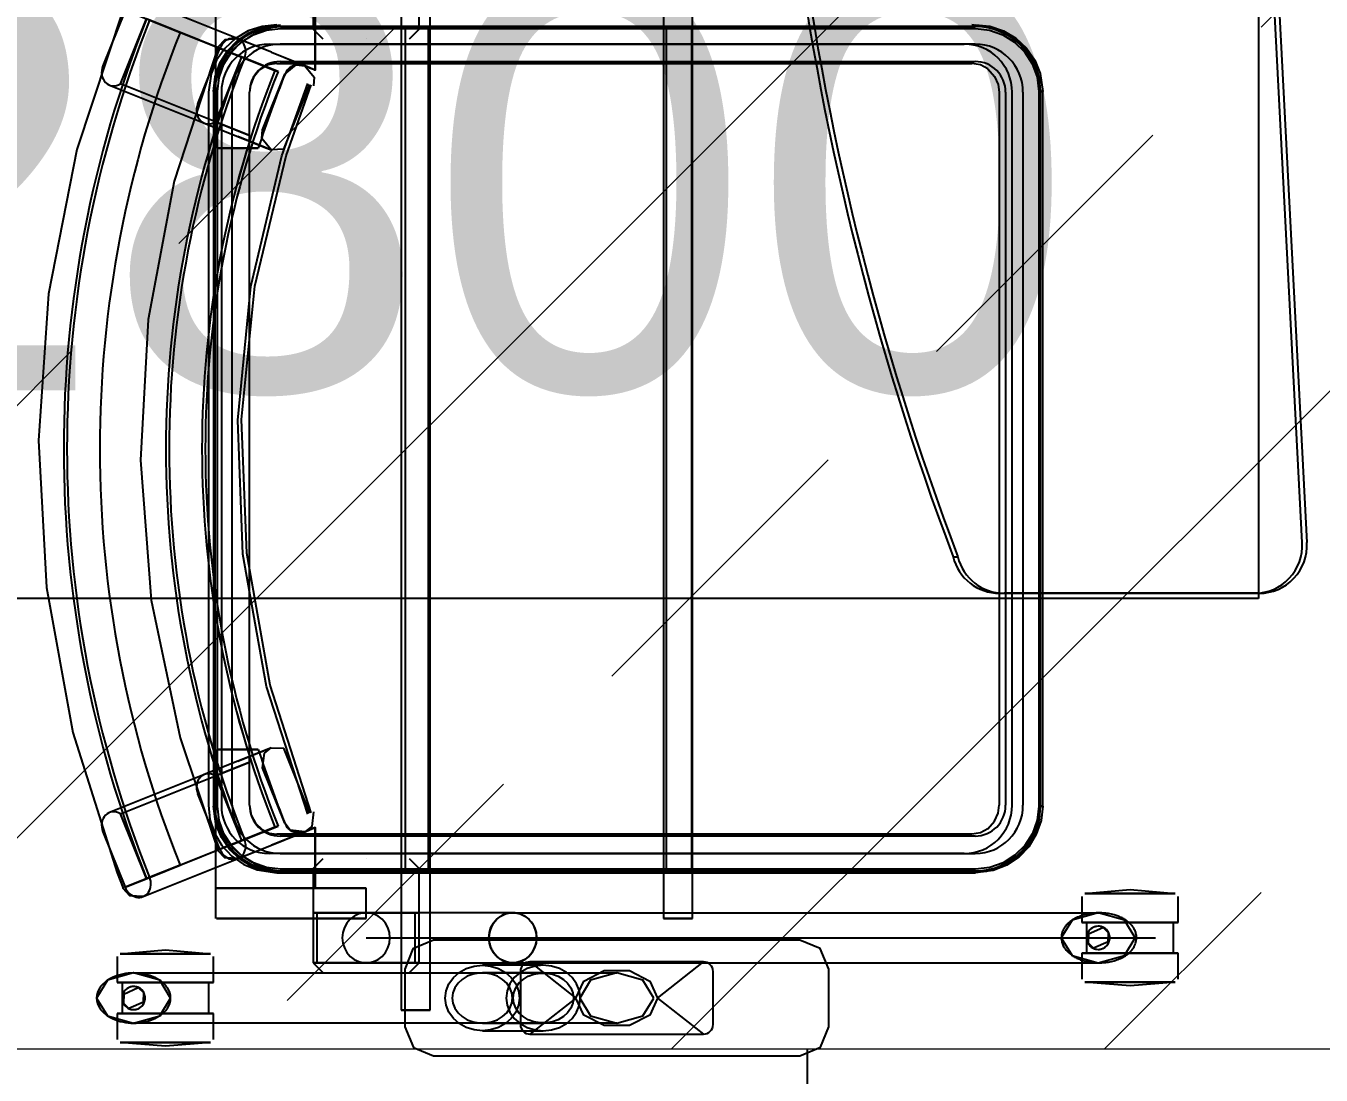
# Model space of a CAD drawing. Header units: millimetres. Extents: x -92759 to 184353, y -15225 to 86714.
# Drawn here: x 79952 to 80624, y 69203 to 69747 of the extents above; entities that cross this region are included whole.
import ezdxf

# ---------------------------------------------------------------- set-up
doc = ezdxf.new("R2010")
doc.units = ezdxf.units.MM
for name, color, linetype in [('0-1', 9, 'Continuous'), ('A-_FURT----_E', 9, 'Continuous'), ('A-PATT-CONC', 8, 'Continuous'), ('HF Text', 7, 'Continuous'), ('M-_SANIFIXR_E', 9, 'Continuous')]:
    doc.layers.add(name, color=color, linetype=linetype)
doc.layers.add('HFI 9MM FPB', color=94, linetype='Continuous', lineweight=5)
doc.styles.add('Arial_4', font='arial.ttf', dxfattribs={"height": 1.8})

# ---------------------------------------------------------------- blocks, each defined once
blk = doc.blocks.new('SIGMUND-LR R_ 2020 - SIGMUND-LR R_ 2020-8583273-2ND STOREY Copy 1')
at = {"layer": '0-1'}
for p, q in [((25, 640.38), (363.69, 657.99)), ((363.69, 655.56), (25, 637.94)), ((390, 630.78), (390, 633.21)), ((390, 633.21), (390, 500.97)), ((390, 498.53), (390, 630.78)), ((560.75, 591.23), (547.29, 591.23)), ((560.75, 541.23), (560.75, 591.23)), ((560.75, 591.23), (560.75, 541.23)), ((590.21, 591.23), (576.75, 591.23)), ((576.75, 541.23), (576.75, 591.23)), ((576.75, 591.23), (576.75, 541.23)), ((543.75, 566.23), (545.75, 589.69)), ((545.75, 542.77), (545.75, 589.69)), ((545.75, 589.69), (545.75, 542.77)), ((576.75, 588.73), (560.75, 588.73)), ((560.75, 543.73), (560.75, 588.73)), ((560.75, 588.73), (560.75, 543.73)), ((576.75, 543.73), (576.75, 588.73)), ((576.75, 588.73), (576.75, 543.73)), ((591.75, 589.69), (593.75, 566.23)), ((591.75, 589.69), (591.75, 542.77)), ((591.75, 542.77), (591.75, 589.69)), ((568.75, 246.08), (568.75, 579.49)), ((545.75, 542.77), (543.75, 566.23)), ((593.75, 566.23), (591.75, 542.77)), ((547.29, 541.23), (560.75, 541.23)), ((560.75, 543.73), (568.75, 543.73)), ((568.75, 543.73), (576.75, 543.73)), ((576.75, 541.23), (590.21, 541.23)), ((500.43, 520.97), (129.57, 520.97)), ((500.42, 519.7), (129.58, 519.7)), ((129.59, 518.93), (500.41, 518.93)), ((500, 519.72), (130, 519.72)), ((500, 519.71), (130, 519.71)), ((130, 510.71), (500, 510.71)), ((500, 505.07), (130, 505.07)), ((130, 501.71), (500, 501.71)), ((130, 498.35), (500, 498.35)), ((95.93, 488.18), (95.93, 485.89)), ((95.93, 488.18), (95.93, 339.84)), ((95.93, 485.89), (95.93, 125.37)), ((95.93, 125.37), (95.93, 485.89)), ((96.93, 125.62), (96.93, 486.14)), ((105, 485.89), (105, 480.26)), ((105, 485.89), (105, 125.37)), ((114.07, 125.37), (114.07, 485.89)), ((115, 123.7), (115, 484.22)), ((515, 484.22), (515, 123.7)), ((515.93, 485.89), (515.93, 125.37)), ((525, 480.26), (525, 485.89)), ((525, 125.37), (525, 485.89)), ((533.07, 486.14), (533.07, 125.62)), ((534.07, 485.89), (534.07, 488.18)), ((534.07, 339.84), (534.07, 488.18)), ((534.07, 125.37), (534.07, 485.89)), ((534.07, 485.89), (534.07, 125.37)), ((535, 123.7), (535, 484.22)), ((535.07, 125.62), (535.07, 486.14)), ((105, 119.74), (105, 480.26)), ((525, 480.26), (525, 119.74)), ((371.03, 474.45), (371.03, 476.89)), ((615, 410), (585, 410)), ((570, 395), (570, 205)), ((630, 205), (630, 395)), ((613.75, 350), (586.25, 350)), ((581.25, 345), (581.25, 255)), ((600, 321.2), (581.25, 345)), ((600, 321.2), (618.75, 345)), ((618.75, 255), (618.75, 345)), ((558.75, 339.28), (71.25, 339.28)), ((95.93, 339.84), (95.93, 338.78)), ((534.07, 339.28), (95.93, 339.28)), ((95.93, 338.78), (95.93, 325.64)), ((95.93, 338.71), (534.07, 338.71)), ((534.07, 338.78), (534.07, 339.84)), ((534.07, 325.64), (534.07, 338.78)), ((558.75, 339.28), (558.75, 324.28)), ((558.75, 324.28), (558.75, 339.28)), ((71.25, 324.28), (558.75, 324.28)), ((534.07, 325.83), (95.93, 325.83)), ((95.93, 325.64), (95.93, 324.95)), ((95.93, 324.95), (95.93, 203.29)), ((95.93, 324.28), (534.07, 324.28)), ((534.07, 324.95), (534.07, 325.64)), ((534.07, 203.29), (534.07, 324.95)), ((587, 49.39), (587, 300)), ((613, 300), (613, 49.39)), ((581.25, 255), (600, 278.8)), ((600, 278.8), (618.75, 255)), ((583, 261.88), (583, 230.28)), ((587, 261.88), (587, 230.28)), ((613, 230.28), (613, 261.88)), ((617, 230.28), (617, 261.88)), ((586.25, 250), (613.75, 250)), ((555.75, 246.08), (555.75, 170)), ((568.75, 170), (568.75, 246.08)), ((581.75, 170), (581.75, 246.08)), ((606.25, 203.22), (23.75, 203.22)), ((95.93, 203.29), (95.93, 202.29)), ((534.07, 203.22), (95.93, 203.22)), ((95.93, 202.29), (95.93, 190.21)), ((95.93, 202.17), (534.07, 202.17)), ((534.07, 202.29), (534.07, 203.29)), ((534.07, 190.21), (534.07, 202.29)), ((606.25, 203.22), (606.25, 188.22)), ((606.25, 188.22), (606.25, 203.22)), ((97.25, 197.5), (74.25, 197.5)), ((102.25, 192.5), (97.25, 197.5)), ((532.75, 197.5), (527.75, 192.5)), ((555.75, 197.5), (532.75, 197.5)), ((581.75, 197.5), (555.75, 197.5)), ((555.75, 197.5), (555.75, 142.5)), ((555.75, 142.5), (555.75, 197.5)), ((581.75, 195.5), (555.75, 195.5)), ((555.75, 195.5), (555.75, 144.5)), ((555.75, 144.5), (555.75, 195.5)), ((586.75, 192.5), (581.75, 197.5)), ((581.75, 197.5), (581.75, 142.5)), ((581.75, 142.5), (581.75, 197.5)), ((581.75, 195.5), (581.75, 144.5)), ((581.75, 144.5), (581.75, 195.5)), ((23.75, 188.22), (606.25, 188.22)), ((534.07, 190.48), (95.93, 190.48)), ((95.93, 190.21), (95.93, 189.6)), ((95.93, 189.6), (95.93, 127.66)), ((95.93, 188.22), (534.07, 188.22)), ((534.07, 189.6), (534.07, 190.21)), ((534.07, 127.66), (534.07, 189.6)), ((585, 190), (615, 190)), ((97.25, 170), (97.25, 170)), ((97.25, 170), (97.25, 170)), ((102.25, 170), (102.25, 170)), ((102.25, 170), (102.25, 170)), ((527.75, 170), (527.75, 170)), ((527.75, 170), (527.75, 170)), ((532.75, 170), (532.75, 170)), ((532.75, 170), (532.75, 170)), ((543, 170), (543, 142.5)), ((543, 155), (543, 170)), ((558.75, 170), (543, 170)), ((555.75, 170), (555.75, 170)), ((555.75, 170), (555.75, 170)), ((558.75, 170), (558.75, 155)), ((558.75, 142.5), (558.75, 170)), ((581.75, 170), (581.75, 170)), ((581.75, 170), (581.75, 170)), ((586.75, 170), (586.75, 170)), ((586.75, 170), (586.75, 170)), ((543, 142.62), (543, 155)), ((558.75, 155), (558.75, 142.62)), ((74.25, 142.5), (97.25, 142.5)), ((118.51, 143.61), (87, 143.61)), ((87, 143.49), (118.46, 143.49)), ((97.25, 142.5), (102.25, 147.5)), ((118.46, 143.49), (116.29, 138.4)), ((543, 143.61), (511.49, 143.61)), ((511.54, 143.49), (513.71, 138.4)), ((511.54, 143.49), (543, 143.49)), ((527.75, 147.5), (532.75, 142.5)), ((532.75, 142.5), (555.75, 142.5)), ((543, 137.18), (543, 143.49)), ((543, 143.49), (543, 142.62)), ((543, 142.62), (543, 134.49)), ((543, 134.49), (543, 142.62)), ((543, 142.5), (543, 133.08)), ((543, 142.5), (558.75, 142.5)), ((555.75, 144.5), (581.75, 144.5)), ((555.75, 142.5), (581.75, 142.5)), ((558.75, 142.62), (558.75, 134.49)), ((558.75, 133.08), (558.75, 142.5)), ((581.75, 142.5), (586.75, 147.5)), ((159.57, 127.34), (125.88, 140.83)), ((504.12, 140.83), (470.43, 127.34)), ((543, 129.66), (543, 137.18)), ((543, 134.49), (543, 104.27)), ((543, 104.27), (543, 134.49)), ((558.75, 134.49), (558.75, 104.27)), ((120.35, 127.97), (120.35, 127.97)), ((149.45, 116.31), (120.67, 127.83)), ((509.33, 127.83), (480.55, 116.31)), ((509.65, 127.97), (509.65, 127.97)), ((543, 133.08), (543, 128.03)), ((543, 99.81), (543, 129.66)), ((543, 128.03), (543, 119.9)), ((558.75, 128.03), (558.75, 133.08)), ((558.75, 119.9), (558.75, 128.03)), ((118.62, 122.7), (91.97, 56.12)), ((91.97, 56.12), (118.6, 122.65)), ((92.6, 57.71), (119.26, 124.31)), ((92.6, 57.71), (119.24, 124.24)), ((118.63, 122.72), (111.66, 105.32)), ((111.66, 105.32), (118.62, 122.7)), ((118.6, 122.65), (111.66, 105.32)), ((119.26, 124.31), (112.3, 106.91)), ((119.24, 124.24), (112.3, 106.91)), ((113.16, 109.05), (118.63, 122.72)), ((118.6, 122.65), (118.6, 122.65)), ((118.62, 122.7), (118.62, 122.7)), ((119.24, 124.24), (119.24, 124.24)), ((119.26, 124.31), (119.26, 124.31)), ((159.57, 127.34), (159.85, 120.76)), ((470.15, 120.76), (470.43, 127.34)), ((510.74, 124.31), (510.74, 124.31)), ((510.74, 124.31), (537.4, 57.71)), ((517.7, 106.91), (510.74, 124.31)), ((510.76, 124.24), (537.4, 57.71)), ((510.76, 124.24), (510.76, 124.24)), ((517.7, 106.91), (510.76, 124.24)), ((518.34, 105.32), (511.37, 122.72)), ((511.37, 122.72), (516.84, 109.05)), ((538.03, 56.12), (511.38, 122.7)), ((511.38, 122.7), (511.38, 122.7)), ((511.38, 122.7), (518.34, 105.32)), ((518.34, 105.32), (511.4, 122.65)), ((511.4, 122.65), (511.4, 122.65)), ((538.03, 56.12), (511.4, 122.65)), ((109.26, 120.86), (82.63, 54.33)), ((90.06, 51.35), (116.69, 117.89)), ((109.26, 120.86), (102.33, 103.53)), ((109.75, 100.56), (116.69, 117.89)), ((116.69, 117.89), (116.69, 117.89)), ((513.31, 117.89), (513.31, 117.89)), ((520.25, 100.56), (513.31, 117.89)), ((539.94, 51.35), (513.31, 117.89)), ((547.37, 54.33), (520.74, 120.86)), ((527.67, 103.53), (520.74, 120.86)), ((543, 119.9), (543, 99.81)), ((558.75, 99.81), (558.75, 119.9)), ((107.21, 94.2), (113.16, 109.05)), ((152.29, 109.17), (125.66, 42.63)), ((500, 109.57), (130, 109.57)), ((500, 109.56), (130, 109.56)), ((145.36, 91.84), (152.29, 109.17)), ((152.29, 109.17), (152.29, 109.17)), ((158.95, 99.81), (158.95, 114.07)), ((158.95, 114.07), (158.95, 114.07)), ((158.95, 114.07), (158.95, 104.27)), ((471.05, 104.27), (471.05, 114.07)), ((471.05, 114.07), (471.05, 114.07)), ((471.05, 114.07), (471.05, 99.81)), ((504.34, 42.63), (477.71, 109.17)), ((477.71, 109.17), (477.71, 109.17)), ((477.71, 109.17), (484.64, 91.84)), ((516.84, 109.05), (522.79, 94.2)), ((107.21, 94.2), (112.3, 106.91)), ((107.21, 94.2), (112.3, 106.91)), ((107.21, 94.2), (112.3, 106.91)), ((112.3, 106.91), (107.21, 94.2)), ((112.3, 106.91), (111.66, 105.32)), ((112.3, 106.91), (111.66, 105.32)), ((111.66, 105.32), (112.3, 106.91)), ((111.66, 105.32), (145.36, 91.84)), ((126.26, 36.86), (152.9, 103.39)), ((145.96, 86.06), (152.9, 103.39)), ((158.95, 104.27), (158.95, 96.57)), ((471.05, 96.57), (471.05, 104.27)), ((477.1, 103.39), (503.74, 36.86)), ((477.1, 103.39), (484.04, 86.06)), ((484.64, 91.84), (518.34, 105.32)), ((517.7, 106.91), (522.79, 94.2)), ((518.34, 105.32), (517.7, 106.91)), ((517.7, 106.91), (522.79, 94.2)), ((517.7, 106.91), (522.79, 94.2)), ((518.34, 105.32), (517.7, 106.91)), ((522.79, 94.2), (517.7, 106.91)), ((517.7, 106.91), (518.34, 105.32)), ((543, 104.27), (543, 96.57)), ((543, 96.57), (543, 104.27)), ((558.75, 104.27), (558.75, 96.57)), ((135.99, 82.68), (107.21, 94.2)), ((500, 100.56), (130, 100.56)), ((130, 94.93), (500, 94.93)), ((158.95, 92.37), (158.95, 99.81)), ((158.95, 96.57), (158.95, 92.37)), ((471.05, 99.81), (471.05, 92.37)), ((471.05, 92.37), (471.05, 96.57)), ((522.79, 94.2), (494.01, 82.68)), ((543, 92.37), (543, 99.81)), ((543, 99.81), (543, 92.37)), ((543, 96.57), (543, 92.37)), ((543, 92.37), (543, 96.57)), ((558.75, 92.37), (558.75, 99.81)), ((558.75, 96.57), (558.75, 92.37)), ((87, 91.81), (158.95, 91.81)), ((129.57, 90.78), (500.43, 90.78)), ((129.58, 91.56), (500.42, 91.56)), ((500.41, 92.83), (129.59, 92.83)), ((130, 91.56), (500, 91.56)), ((130, 88.2), (500, 88.2)), ((471.05, 91.81), (543, 91.81)), ((543, 91.81), (558.75, 91.81)), ((575, 65.89), (577, 89.35)), ((577, 42.43), (577, 89.35)), ((577, 89.35), (577, 42.43)), ((592, 90.89), (578.54, 90.89)), ((592, 40.89), (592, 90.89)), ((592, 90.89), (592, 40.89)), ((608, 88.39), (592, 88.39)), ((592, 43.39), (592, 88.39)), ((592, 88.39), (592, 43.39)), ((621.46, 90.89), (608, 90.89)), ((608, 40.89), (608, 90.89)), ((608, 90.89), (608, 40.89)), ((608, 43.39), (608, 88.39)), ((608, 88.39), (608, 43.39)), ((623, 89.35), (625, 65.89)), ((623, 89.35), (623, 42.43)), ((623, 42.43), (623, 89.35)), ((91.97, 56.12), (98.93, 73.51)), ((98.93, 73.51), (93.46, 59.85)), ((536.54, 59.85), (531.07, 73.51)), ((531.07, 73.51), (538.03, 56.12)), ((577, 42.43), (575, 65.89)), ((625, 65.89), (623, 42.43)), ((125.66, 42.63), (91.97, 56.12)), ((538.03, 56.12), (504.34, 42.63)), ((542.49, 44.99), (536.54, 59.85)), ((537.4, 57.71), (542.49, 44.99)), ((537.4, 57.71), (538.03, 56.12)), ((542.49, 44.99), (537.4, 57.71)), ((542.49, 44.99), (537.4, 57.71)), ((537.4, 57.71), (538.03, 56.12)), ((538.03, 56.12), (537.4, 57.71)), ((537.4, 57.71), (542.49, 44.99)), ((87.51, 44.99), (116.29, 33.47)), ((513.71, 33.47), (542.49, 44.99)), ((578.54, 40.89), (592, 40.89)), ((592, 43.39), (600, 43.39)), ((600, 43.39), (608, 43.39)), ((608, 40.89), (621.46, 40.89))]:
    blk.add_line(p, q, dxfattribs=at)
at = {"layer": '0-1', "flags": 128}
for points in [[(545.75, 542.77), (545.75, 547.37), (545.75, 559.38), (545.75, 574.07), (545.75, 585.69), (545.75, 589.69)], [(545.75, 589.69), (545.75, 585.09), (545.75, 573.09), (545.75, 558.39), (545.75, 546.78), (545.75, 542.77)], [(591.75, 589.69), (591.75, 585.09), (591.75, 573.09), (591.75, 558.39), (591.75, 546.78), (591.75, 542.77)], [(591.75, 542.77), (591.75, 547.37), (591.75, 559.38), (591.75, 574.07), (591.75, 585.69), (591.75, 589.69)], [(568.75, 568.93), (559.56, 563.31), (555.75, 549.73), (559.56, 536.16), (568.75, 530.53)], [(568.75, 530.53), (577.94, 536.16), (581.75, 549.73), (577.94, 563.31), (568.75, 568.93)], [(573.99, 547.31), (570.65, 554.85), (566.1, 554.99), (563.64, 552.51), (563.51, 552.15)], [(563.51, 552.15), (566.85, 544.62), (571.4, 544.48), (573.86, 546.96), (573.99, 547.31)], [(555.75, 246.08), (555.75, 428.31), (555.75, 550.14)], [(581.75, 246.08), (581.75, 428.31), (581.75, 550.14)], [(94.93, 486.14), (95.74, 493.57), (98.12, 500.66), (101.97, 507.08), (107.12, 512.54), (113.33, 516.79), (120.31, 519.62), (129.57, 520.97)], [(130, 519.72), (122.58, 518.92), (115.5, 516.54), (109.09, 512.69), (103.62, 507.56), (99.35, 501.37), (96.46, 494.38), (95, 484.22)], [(96.93, 486.14), (97.74, 493.34), (100.12, 500.19), (103.97, 506.36), (109.09, 511.55), (115.25, 515.49), (122.13, 517.99), (129.59, 518.93)], [(98.19, 500.09), (101.23, 505.51), (105.4, 510.28), (110.53, 514.22), (116.43, 517.18), (122.86, 519.03), (129.58, 519.7)], [(535, 484.22), (534.19, 491.81), (531.8, 499.06), (527.94, 505.62), (522.78, 511.18), (516.58, 515.49), (509.64, 518.35), (500, 519.72)], [(500.41, 518.93), (507.69, 518.03), (514.59, 515.57), (520.77, 511.65), (525.93, 506.49), (529.81, 500.34), (532.23, 493.49), (533.07, 486.14)], [(500.42, 519.7), (507.14, 519.03), (513.57, 517.18), (519.47, 514.22), (524.6, 510.28), (528.77, 505.51), (531.81, 500.09)], [(500.43, 520.97), (507.93, 520.07), (515.05, 517.6), (521.48, 513.68), (526.91, 508.48), (531.09, 502.26), (533.84, 495.29), (535.07, 486.14)], [(117.87, 492.52), (121.74, 496), (125.89, 497.81), (130, 498.35)], [(512.13, 492.52), (508.26, 496), (504.11, 497.81), (500, 498.35)], [(117.87, 492.52), (115.74, 488.59), (115, 484.22)], [(512.13, 492.52), (514.26, 488.59), (515, 484.22)], [(585, 410), (574.27, 405.48), (570, 395)], [(630, 395), (625.48, 405.73), (615, 410)], [(600, 278.8), (591.18, 282.85), (585.73, 293.45), (585.73, 306.55), (591.18, 317.15), (600, 321.2)], [(600, 319.2), (590.81, 313.58), (587, 300), (590.81, 286.42), (600, 280.8)], [(600, 321.2), (608.82, 317.15), (614.27, 306.55), (614.27, 293.45), (608.82, 282.85), (600, 278.8)], [(600, 280.8), (609.19, 286.42), (613, 300), (609.19, 313.58), (600, 319.2)], [(600, 281.1), (596.22, 280.62), (592.62, 279.2), (589.4, 276.91), (586.71, 273.87), (584.68, 270.22), (583.43, 266.16), (583, 261.88), (583.43, 257.6), (584.68, 253.54), (586.71, 249.89), (589.4, 246.85), (592.62, 244.55), (596.22, 243.13), (600, 242.65)], [(600, 246.28), (597.3, 246.62), (594.71, 247.63), (592.36, 249.26), (590.34, 251.44), (588.74, 254.08), (587.64, 257.06), (587.07, 260.25), (587.07, 263.51), (587.64, 266.7), (588.74, 269.68), (590.34, 272.32), (592.36, 274.5), (594.71, 276.13), (597.3, 277.14), (600, 277.48)], [(600, 242.65), (603.78, 243.13), (607.38, 244.55), (610.6, 246.85), (613.29, 249.89), (615.32, 253.54), (616.57, 257.6), (617, 261.88), (616.57, 266.16), (615.32, 270.22), (613.29, 273.87), (610.6, 276.91), (607.38, 279.2), (603.78, 280.62), (600, 281.1)], [(600, 277.48), (602.7, 277.14), (605.29, 276.13), (607.64, 274.5), (609.66, 272.32), (611.26, 269.68), (612.36, 266.7), (612.93, 263.51), (612.93, 260.25), (612.36, 257.06), (611.26, 254.08), (609.66, 251.44), (607.64, 249.26), (605.29, 247.63), (602.7, 246.62), (600, 246.28)], [(568.75, 233.7), (566.05, 233.98), (563.46, 234.77), (561.11, 236.07), (559.09, 237.8), (557.49, 239.89), (556.39, 242.26), (555.82, 244.79), (555.82, 247.37), (556.39, 249.9), (557.49, 252.27), (559.09, 254.36), (561.11, 256.09), (563.46, 257.38), (566.05, 258.18), (568.75, 258.45)], [(568.75, 258.45), (571.45, 258.18), (574.04, 257.38), (576.39, 256.09), (578.41, 254.36), (580.01, 252.27), (581.11, 249.9), (581.68, 247.37), (581.68, 244.79), (581.11, 242.26), (580.01, 239.89), (578.41, 237.8), (576.39, 236.07), (574.04, 234.77), (571.45, 233.98), (568.75, 233.7)], [(600, 211.05), (596.22, 211.54), (592.62, 212.96), (589.4, 215.25), (586.71, 218.29), (584.68, 221.94), (583.43, 226), (583, 230.28), (583.43, 234.56), (584.68, 238.62), (586.71, 242.27), (589.4, 245.31), (592.62, 247.6), (596.22, 249.03), (600, 249.51)], [(600, 249.51), (603.78, 249.03), (607.38, 247.6), (610.6, 245.31), (613.29, 242.27), (615.32, 238.62), (616.57, 234.56), (617, 230.28), (616.57, 226), (615.32, 221.94), (613.29, 218.29), (610.6, 215.25), (607.38, 212.96), (603.78, 211.54), (600, 211.05)], [(600, 245.88), (597.3, 245.54), (594.71, 244.53), (592.36, 242.9), (590.34, 240.72), (588.74, 238.08), (587.64, 235.1), (587.07, 231.91), (587.07, 228.65), (587.64, 225.46), (588.74, 222.48), (590.34, 219.84), (592.36, 217.66), (594.71, 216.03), (597.3, 215.02), (600, 214.68)], [(600, 214.68), (602.7, 215.02), (605.29, 216.03), (607.64, 217.66), (609.66, 219.84), (611.26, 222.48), (612.36, 225.46), (612.93, 228.65), (612.93, 231.91), (612.36, 235.1), (611.26, 238.08), (609.66, 240.72), (607.64, 242.9), (605.29, 244.53), (602.7, 245.54), (600, 245.88)], [(570, 205), (574.52, 194.27), (585, 190)], [(615, 190), (625.73, 194.52), (630, 205)], [(568.75, 182.37), (566.05, 182.1), (563.46, 181.3), (561.11, 180.01), (559.09, 178.28), (557.49, 176.19), (556.39, 173.82), (555.82, 171.29), (555.82, 168.71), (556.39, 166.18), (557.49, 163.81), (559.09, 161.72), (561.11, 159.99), (563.46, 158.7), (566.05, 157.9), (568.75, 157.63)], [(568.75, 157.63), (571.45, 157.9), (574.04, 158.7), (576.39, 159.99), (578.41, 161.72), (580.01, 163.81), (581.11, 166.18), (581.68, 168.71), (581.68, 171.29), (581.11, 173.82), (580.01, 176.19), (578.41, 178.28), (576.39, 180.01), (574.04, 181.3), (571.45, 182.1), (568.75, 182.37)], [(116.22, 138.23), (122.14, 143.11), (126.62, 142.68)], [(116.29, 138.4), (117.25, 140.65), (118.09, 142.62)], [(118.09, 142.62), (118.28, 143.06), (118.41, 143.39), (118.49, 143.57), (118.51, 143.61), (118.46, 143.49)], [(503.82, 141.58), (437.68, 120.22), (369.23, 108.09), (299.77, 105.41), (230.6, 112.25), (163, 128.46), (126.18, 141.58)], [(503.38, 142.68), (511, 141.77), (513.78, 138.23)], [(511.91, 142.62), (511.72, 143.06), (511.59, 143.39), (511.51, 143.57), (511.49, 143.61), (511.54, 143.49)], [(513.71, 138.4), (512.75, 140.65), (511.91, 142.62)], [(116.22, 138.23), (114.46, 133.84), (109.31, 120.97), (109.26, 120.86)], [(109.26, 120.86), (114.44, 133.78), (116.22, 138.23), (116.22, 138.23)], [(120.67, 127.83), (115.79, 133.75), (116.22, 138.23)], [(116.29, 138.4), (116.06, 137.8), (115.88, 137.18)], [(504.57, 139.72), (438.29, 118.31), (369.72, 106.13), (300.12, 103.4), (230.8, 110.18), (163.06, 126.34), (125.43, 139.72)], [(513.78, 138.23), (512.87, 130.61), (509.33, 127.83)], [(513.71, 138.4), (513.94, 137.8), (514.12, 137.18)], [(513.78, 138.23), (515.54, 133.84), (520.69, 120.97), (520.74, 120.86)], [(520.74, 120.86), (515.56, 133.78), (513.78, 138.23), (513.78, 138.23)], [(129.57, 90.78), (122.07, 91.68), (114.95, 94.15), (108.52, 98.08), (103.09, 103.27), (98.91, 109.5), (96.16, 116.46), (94.93, 125.62)], [(95, 123.7), (95.81, 116.12), (98.2, 108.87), (102.06, 102.31), (107.22, 96.74), (113.42, 92.43), (120.36, 89.57), (130, 88.2)], [(129.59, 92.83), (122.31, 93.72), (115.41, 96.19), (109.23, 100.1), (104.07, 105.26), (100.19, 111.42), (97.77, 118.26), (96.93, 125.62)], [(115, 123.7), (115.83, 119.07), (118.4, 114.77), (122.4, 111.53), (126.23, 110.03), (130, 109.57)], [(500, 109.57), (505.03, 110.4), (509.35, 112.67), (512.58, 116.02), (514.38, 119.69), (515, 123.7)], [(500, 88.2), (507.42, 89.01), (514.5, 91.39), (520.91, 95.23), (526.38, 100.36), (530.65, 106.56), (533.54, 113.55), (535, 123.7)], [(533.07, 125.62), (532.26, 118.41), (529.88, 111.56), (526.03, 105.39), (520.91, 100.21), (514.75, 96.27), (507.87, 93.76), (500.41, 92.83)], [(535.07, 125.62), (534.26, 118.19), (531.88, 111.1), (528.03, 104.67), (522.88, 99.21), (516.67, 94.97), (509.69, 92.13), (500.43, 90.78)], [(159.85, 120.76), (153.94, 115.88), (149.45, 116.31)], [(159.85, 120.76), (158.09, 116.37), (152.94, 103.51), (152.9, 103.39)], [(152.9, 103.39), (158.07, 116.31), (159.85, 120.76), (159.85, 120.76)], [(470.15, 120.76), (471.91, 116.37), (477.06, 103.51), (477.1, 103.39)], [(477.1, 103.39), (471.93, 116.31), (470.15, 120.76), (470.15, 120.76)], [(480.55, 116.31), (472.93, 117.22), (470.15, 120.76)], [(102.33, 103.53), (102.75, 96.69), (106.46, 93.27), (106.78, 93.13)], [(129.58, 91.56), (123.73, 92.23), (118.06, 94.04), (112.75, 96.94), (107.96, 100.85), (103.82, 105.65)], [(526.18, 105.65), (522.04, 100.85), (517.25, 96.94), (511.94, 94.04), (506.27, 92.23), (500.42, 91.56)], [(527.67, 103.53), (527.25, 96.69), (523.54, 93.27), (523.22, 93.13)], [(106.78, 93.13), (176.18, 70.47), (247.93, 57.03), (320.82, 53.03), (393.61, 58.54), (465.06, 73.47), (523.22, 93.13)], [(577, 42.43), (577, 47.04), (577, 59.04), (577, 73.73), (577, 85.35), (577, 89.35)], [(577, 89.35), (577, 84.75), (577, 72.75), (577, 58.05), (577, 46.44), (577, 42.43)], [(623, 89.35), (623, 84.75), (623, 72.75), (623, 58.05), (623, 46.44), (623, 42.43)], [(623, 42.43), (623, 47.04), (623, 59.04), (623, 73.73), (623, 85.35), (623, 89.35)], [(600, 68.59), (590.81, 62.97), (587, 49.39), (590.81, 35.82), (600, 30.19)], [(600, 30.19), (609.19, 35.82), (613, 49.39), (609.19, 62.97), (600, 68.59)], [(547.37, 54.33), (546.94, 47.48), (543.23, 44.06), (542.92, 43.93)], [(605.24, 46.97), (601.9, 54.51), (597.35, 54.65), (594.89, 52.17), (594.76, 51.81)], [(594.76, 51.81), (598.1, 44.28), (602.65, 44.14), (605.11, 46.62), (605.24, 46.97)], [(87.08, 43.93), (159.62, 20.01), (234.57, 5.3), (310.77, 0.01), (387.03, 4.24), (462.17, 17.92), (535.03, 40.83), (542.92, 43.93)]]:
    blk.add_lwpolyline(points, dxfattribs=at)
at = {"layer": '0-1'}
for centre, radius, start, end in [((568.75, 549.73), 6, 0, 180), ((568.75, 549.73), 6, 0, 180), ((568.75, 549.73), 6, 180, 0), ((568.75, 549.73), 6, 180, 0), ((586.25, 345), 5, 90, 180), ((613.75, 345), 5, 0, 90), ((586.25, 255), 5, 180, 270), ((613.75, 255), 5, 270, 0), ((123.65, 135.26), 8, 185.5283, 245.63131), ((506.35, 135.26), 8, 294.36869, 354.4717), ((123.65, 135.26), 8, 224.35989, 245.63131), ((344.35, 689.47), 604.53, 248.2506, 252.14064), ((344.35, 689.47), 604.53, 248.2506, 252.14064), ((285.65, 689.47), 604.53, 287.85936, 291.7494), ((285.65, 689.47), 604.53, 287.85936, 291.7494), ((506.35, 135.26), 8, 294.36869, 315.64011), ((315, 613.25), 528.4, 248.18258, 291.81742), ((315, 613.25), 528.4, 248.18258, 291.81742), ((315, 613.25), 528.38, 248.18258, 291.81742), ((315, 613.25), 526.67, 248.18258, 291.81742), ((315, 613.25), 526.67, 248.18258, 291.81742), ((315, 613.25), 547.12, 248.18258, 291.81742), ((315, 613.25), 547.12, 248.18258, 291.81742), ((315, 613.25), 545.41, 248.18258, 291.81742), ((315, 613.25), 545.41, 248.18258, 291.81742), ((315, 613.25), 581.38, 248.18258, 291.81742), ((315, 613.25), 600.12, 248.18258, 291.81742), ((315, 613.25), 600.12, 248.18258, 291.81742), ((315, 613.25), 598.41, 248.18258, 291.81742), ((315, 613.25), 598.41, 248.18258, 291.81742), ((600, 49.39), 6, 0, 180), ((600, 49.39), 6, 0, 180), ((600, 49.39), 6, 180, 360), ((600, 49.39), 6, 180, 0)]:
    blk.add_arc(centre, radius, start, end, dxfattribs=at)
for centre, major_axis, ratio, start_param, end_param in [((365, 633.21), (25, 0), 0.992546, 0, 1.623156), ((365, 630.78), (25, 0), 0.992546, 0, 1.623156), ((130, 485.89), (34.07, 0), 0.992546, 1.583154, 3.141593), ((130, 485.89), (34.07, 0), 0.992546, 1.583154, 3.141593), ((130, 485.89), (-34.07, 0), 0.992546, 4.712389, 4.724747), ((500, 485.89), (34.07, 0), 0.992546, 1.558438, 1.570796), ((500, 485.89), (34.07, 0), 0.992546, 0, 1.558438), ((500, 485.89), (34.07, 0), 0.992546, 0, 1.558438), ((130, 485.89), (-25, 0), 0.992546, 4.712389, 6.283185), ((500, 485.89), (25, 0), 0.992546, 0, 1.570796), ((130, 480.26), (-25, 0), 0.992546, 4.712389, 6.283185), ((500, 480.26), (25, 0), 0.992546, 0, 1.570796), ((130, 485.89), (-15.93, 0), 0.992546, 4.712389, 6.283185), ((365, 500.97), (-25, 0), 0.992546, 1.814514, 3.141593), ((365, 498.53), (25, 0), 0.992546, 4.956107, 6.283185), ((500, 485.89), (15.93, 0), 0.992546, 0, 1.570796), ((130, 488.18), (34.07, 0), 0.992546, 2.926247, 3.141593), ((500, 488.18), (34.07, 0), 0.992546, 0, 0.215346), ((-148.78, 1831.23), (1460.17, 0), 0.992546, 4.835847, 5.076367), ((-148.78, 1828.79), (1460.17, 0), 0.992546, 4.835847, 5.076367), ((130, 127.66), (34.07, 0), 0.992546, 3.141593, 3.613763), ((500, 127.66), (-34.07, 0), 0.992546, 2.669423, 3.141593), ((130, 125.37), (34.07, 0), 0.992546, 3.141593, 4.700031), ((130, 125.37), (34.07, 0), 0.992546, 3.141593, 4.700031), ((130, 125.37), (25, 0), 0.992546, 3.141593, 4.712389), ((130, 125.37), (15.93, 0), 0.992546, 3.141593, 4.712389), ((500, 125.37), (-15.93, 0), 0.992546, 1.570796, 3.141593), ((500, 125.37), (-25, 0), 0.992546, 1.570796, 3.141593), ((500, 125.37), (34.07, 0), 0.992546, 4.724747, 6.283185), ((500, 125.37), (34.07, 0), 0.992546, 4.724747, 6.283185), ((130, 119.74), (25, 0), 0.992546, 3.141593, 4.712389), ((500, 119.74), (-25, 0), 0.992546, 1.570796, 3.141593), ((109.75, 100.56), (-7.43, 2.97), 0.856064, 4.712389, 7.853982), ((109.75, 100.56), (-7.43, 2.97), 0.856064, 4.712389, 7.853982), ((520.25, 100.56), (7.43, 2.97), 0.856064, 4.712389, 7.853982), ((520.25, 100.56), (7.43, 2.97), 0.856064, 4.712389, 7.853982), ((130, 125.37), (34.07, 0), 0.992546, 4.700031, 4.712389), ((138.53, 89.04), (-7.43, 2.97), 0.856064, 1.570796, 3.989655), ((491.47, 89.04), (7.43, 2.97), 0.856064, 2.293531, 4.712389), ((500, 125.37), (-34.07, 0), 0.992546, 1.570796, 1.583154), ((539.94, 51.35), (7.43, 2.97), 0.856064, 4.712389, 7.853982), ((539.94, 51.35), (7.43, 2.97), 0.856064, 4.712389, 7.853982), ((118.84, 39.83), (-7.43, 2.97), 0.856064, 1.570796, 3.989655), ((511.16, 39.83), (7.43, 2.97), 0.856064, 2.293531, 4.712389)]:
    blk.add_ellipse(centre, major_axis=major_axis, ratio=ratio, start_param=start_param, end_param=end_param, dxfattribs=at)
for points, knots in [([(568.75, 569.69), (567.99, 569.62), (566.53, 569.37), (564.88, 568.78), (563.82, 568.22), (563.23, 567.86), (562.38, 567.25), (561.19, 566.13), (560.16, 564.82), (559.6, 564.02), (559.4, 563.73), (559.1, 563.28), (558.51, 562.28), (557.75, 560.64), (557.08, 558.83), (556.61, 557.24), (556.19, 555.36), (555.7, 552.04), (555.71, 548.18), (556.2, 544.86), (556.63, 542.98), (557.03, 541.61), (557.51, 540.26), (558.06, 538.93), (558.7, 537.63), (559.25, 536.73), (559.66, 536.14), (559.93, 535.75), (560.44, 535.07), (561.22, 534.13), (562.07, 533.27), (562.8, 532.67), (563.37, 532.28), (563.97, 531.93), (564.79, 531.51), (566.3, 530.91), (567.73, 530.62), (568.75, 530.53)], [-1, -1, -1, -1, -0.958333, -0.916667, -0.895833, -0.885417, -0.875, -0.833333, -0.791667, -0.78125, -0.776042, -0.770833, -0.75, -0.708333, -0.666667, -0.638889, -0.611111, -0.555556, -0.444444, -0.388889, -0.361111, -0.333333, -0.305556, -0.277778, -0.25, -0.222222, -0.215278, -0.208333, -0.194444, -0.166667, -0.138889, -0.125, -0.111111, -0.097222, -0.083333, -0.055556, 0, 0, 0, 0]), ([(568.75, 530.53), (569.51, 530.6), (570.97, 530.85), (572.62, 531.45), (573.68, 532.01), (574.27, 532.37), (575.12, 532.98), (576.3, 534.11), (577.33, 535.41), (577.9, 536.22), (578.09, 536.51), (578.38, 536.95), (578.97, 537.95), (579.74, 539.59), (580.4, 541.39), (580.87, 542.98), (581.3, 544.86), (581.79, 548.18), (581.8, 552.04), (581.31, 555.36), (580.89, 557.24), (580.48, 558.6), (580, 559.96), (579.45, 561.3), (578.81, 562.6), (578.26, 563.51), (577.85, 564.09), (577.58, 564.48), (577.07, 565.16), (576.29, 566.11), (575.43, 566.96), (574.7, 567.56), (574.12, 567.95), (573.53, 568.3), (572.71, 568.72), (571.2, 569.31), (569.76, 569.6), (568.75, 569.69)], [-1, -1, -1, -1, -0.958333, -0.916667, -0.895833, -0.885417, -0.875, -0.833333, -0.791667, -0.78125, -0.776042, -0.770833, -0.75, -0.708333, -0.666667, -0.638889, -0.611111, -0.555556, -0.444444, -0.388889, -0.361111, -0.333333, -0.305556, -0.277778, -0.25, -0.222222, -0.215278, -0.208333, -0.194444, -0.166667, -0.138889, -0.125, -0.111111, -0.097222, -0.083333, -0.055556, 0, 0, 0, 0]), ([(574.75, 549.73), (574.75, 550.27), (574.64, 551.14), (574.24, 552.18), (573.93, 552.77), (573.56, 553.34), (572.99, 554.03), (572.12, 554.74), (571.09, 555.3), (569.57, 555.77), (567.93, 555.77), (566.41, 555.3), (565.21, 554.65), (564.42, 553.93), (563.92, 553.3), (563.63, 552.88), (563.33, 552.33), (563.05, 551.66), (562.81, 550.78), (562.75, 550.14), (562.75, 549.73)], [0, 0, 0, 0, 0.111111, 0.166667, 0.194444, 0.222222, 0.277778, 0.333333, 0.388889, 0.444444, 0.555556, 0.611111, 0.666667, 0.75, 0.770833, 0.791667, 0.833333, 0.875, 0.916667, 1, 1, 1, 1]), ([(562.75, 549.73), (562.75, 549.15), (562.92, 548.05), (563.52, 546.69), (564.34, 545.59), (565.99, 544.19), (567.58, 543.73), (568.75, 543.73)], [0, 0, 0, 0, 0.142857, 0.285714, 0.428571, 0.571429, 1, 1, 1, 1]), ([(500.42, 519.71), (500.42, 519.65), (500.42, 519.53), (500.42, 519.36), (500.41, 519.22), (500.41, 519.1), (500.41, 519.01), (500.41, 518.95), (500.41, 518.92), (500.41, 518.93), (500.41, 518.98), (500.41, 519.06), (500.41, 519.17), (500.41, 519.35), (500.41, 519.6), (500.42, 519.91), (500.42, 520.1), (500.42, 520.19)], [0, 0, 0, 0, 0.058824, 0.117647, 0.176471, 0.235294, 0.294118, 0.352941, 0.411765, 0.470588, 0.529412, 0.588235, 0.647059, 0.705882, 0.823529, 0.911765, 1, 1, 1, 1]), ([(500.42, 520.19), (500.42, 520.26), (500.42, 520.38), (500.43, 520.54), (500.43, 520.69), (500.43, 520.8), (500.43, 520.9), (500.43, 520.95), (500.43, 520.98), (500.43, 520.97), (500.43, 520.92), (500.43, 520.84), (500.43, 520.74), (500.43, 520.55), (500.43, 520.3), (500.42, 519.99), (500.42, 519.8), (500.42, 519.71)], [0, 0, 0, 0, 0.058824, 0.117647, 0.176471, 0.235294, 0.294118, 0.352941, 0.411765, 0.470588, 0.529412, 0.588235, 0.647059, 0.705882, 0.823529, 0.911765, 1, 1, 1, 1]), ([(568.75, 258.45), (566.93, 258.45), (564.21, 257.9), (561.05, 256.16), (559.02, 254.42), (557.41, 252.31), (556.3, 249.93), (555.73, 247.38), (555.73, 244.78), (556.3, 242.23), (557.41, 239.85), (559.55, 237.03), (563.31, 234.44), (566.93, 233.7), (568.75, 233.7)], [-1, -1, -1, -1, -0.866667, -0.8, -0.733333, -0.666667, -0.6, -0.533333, -0.466667, -0.4, -0.333333, -0.266667, -0.133333, 0, 0, 0, 0]), ([(568.75, 233.7), (569.66, 233.7), (571.47, 233.89), (574.08, 234.69), (576.45, 236), (578.48, 237.74), (580.09, 239.85), (581.2, 242.23), (581.77, 244.78), (581.77, 247.38), (581.02, 250.78), (578.7, 254.6), (574.19, 257.72), (570.57, 258.45), (568.75, 258.45)], [-1, -1, -1, -1, -0.933333, -0.866667, -0.8, -0.733333, -0.666667, -0.6, -0.533333, -0.466667, -0.4, -0.266667, -0.133333, 0, 0, 0, 0]), ([(115.88, 137.18), (115.85, 137.08), (115.8, 136.86), (115.74, 136.51), (115.7, 136.19), (115.67, 135.93), (115.65, 135.65), (115.64, 135.35), (115.65, 135.04), (115.66, 134.71), (115.69, 134.37), (115.74, 134.02), (115.81, 133.66), (115.92, 133.15), (116.11, 132.52), (116.44, 131.76), (116.99, 130.76), (117.52, 130.08), (117.93, 129.66)], [0, 0, 0, 0, 0.083333, 0.166667, 0.208333, 0.25, 0.291667, 0.333333, 0.375, 0.416667, 0.458333, 0.5, 0.541667, 0.583333, 0.666667, 0.75, 0.833333, 1, 1, 1, 1]), ([(514.12, 137.18), (514.15, 137.08), (514.2, 136.86), (514.26, 136.51), (514.3, 136.19), (514.33, 135.93), (514.35, 135.65), (514.36, 135.35), (514.35, 135.04), (514.34, 134.71), (514.31, 134.37), (514.26, 134.02), (514.19, 133.66), (514.08, 133.15), (513.89, 132.52), (513.56, 131.76), (513.01, 130.76), (512.48, 130.08), (512.07, 129.66)], [-1, -1, -1, -1, -0.916667, -0.833333, -0.791667, -0.75, -0.708333, -0.666667, -0.625, -0.583333, -0.541667, -0.5, -0.458333, -0.416667, -0.333333, -0.25, -0.166667, 0, 0, 0, 0]), ([(103.82, 105.65), (103.49, 106.08), (102.99, 106.81), (102.36, 107.73), (102, 108.27), (101.73, 108.69), (101.46, 109.12), (101.1, 109.7), (100.48, 110.74), (99.98, 111.67), (99.66, 112.28)], [0, 0, 0, 0, 0.25, 0.375, 0.4375, 0.5, 0.5625, 0.625, 0.75, 1, 1, 1, 1]), ([(530.34, 112.28), (530.02, 111.67), (529.52, 110.74), (528.9, 109.7), (528.54, 109.12), (528.27, 108.69), (528, 108.27), (527.64, 107.73), (527.01, 106.81), (526.51, 106.08), (526.18, 105.65)], [0, 0, 0, 0, 0.25, 0.375, 0.4375, 0.5, 0.5625, 0.625, 0.75, 1, 1, 1, 1]), ([(129.58, 91.56), (129.58, 91.44), (129.58, 91.26), (129.57, 91.07), (129.57, 90.95), (129.57, 90.86), (129.57, 90.8), (129.57, 90.78), (129.57, 90.79), (129.57, 90.83), (129.57, 90.91), (129.57, 91.02), (129.57, 91.15), (129.57, 91.36), (129.57, 91.61), (129.58, 91.86), (129.58, 91.99), (129.58, 92.05)], [-1, -1, -1, -1, -0.882353, -0.823529, -0.764706, -0.705882, -0.647059, -0.588235, -0.529412, -0.470588, -0.411765, -0.352941, -0.294118, -0.235294, -0.117647, -0.058824, 0, 0, 0, 0]), ([(129.58, 92.05), (129.58, 92.17), (129.58, 92.34), (129.59, 92.54), (129.59, 92.66), (129.59, 92.75), (129.59, 92.81), (129.59, 92.83), (129.59, 92.82), (129.59, 92.77), (129.59, 92.7), (129.59, 92.59), (129.59, 92.45), (129.59, 92.24), (129.58, 92), (129.58, 91.75), (129.58, 91.62), (129.58, 91.56)], [-1, -1, -1, -1, -0.882353, -0.823529, -0.764706, -0.705882, -0.647059, -0.588235, -0.529412, -0.470588, -0.411765, -0.352941, -0.294118, -0.235294, -0.117647, -0.058824, 0, 0, 0, 0]), ([(606, 49.39), (606, 49.93), (605.89, 50.8), (605.49, 51.84), (605.18, 52.43), (604.81, 53), (604.24, 53.69), (603.37, 54.4), (602.34, 54.96), (600.82, 55.43), (599.18, 55.43), (597.66, 54.96), (596.46, 54.31), (595.67, 53.59), (595.17, 52.97), (594.88, 52.54), (594.58, 51.99), (594.3, 51.32), (594.06, 50.44), (594, 49.8), (594, 49.39)], [0, 0, 0, 0, 0.111111, 0.166667, 0.194444, 0.222222, 0.277778, 0.333333, 0.388889, 0.444444, 0.555556, 0.611111, 0.666667, 0.75, 0.770833, 0.791667, 0.833333, 0.875, 0.916667, 1, 1, 1, 1]), ([(594, 49.39), (594, 48.82), (594.17, 47.71), (594.77, 46.35), (595.59, 45.25), (597.24, 43.85), (598.83, 43.39), (600, 43.39)], [0, 0, 0, 0, 0.142857, 0.285714, 0.428571, 0.571429, 1, 1, 1, 1])]:
    blk.add_open_spline(points, degree=3, knots=knots, dxfattribs=at)
for points in [[(568.75, 543.73), (569.14, 543.73), (569.93, 543.81), (571.08, 544.16), (572.17, 544.75), (573.16, 545.59), (573.98, 546.69), (574.58, 548.05), (574.75, 549.15), (574.75, 549.73)], [(129.58, 519.71), (129.58, 519.77), (129.58, 519.89), (129.57, 520.08), (129.57, 520.27), (129.57, 520.44), (129.57, 520.6), (129.57, 520.74), (129.57, 520.84), (129.57, 520.92), (129.57, 520.97), (129.57, 520.98), (129.57, 520.95), (129.57, 520.9), (129.57, 520.8), (129.57, 520.69), (129.57, 520.54), (129.58, 520.38), (129.58, 520.26), (129.58, 520.19)], [(129.58, 520.19), (129.58, 520.13), (129.58, 520.01), (129.58, 519.82), (129.59, 519.63), (129.59, 519.46), (129.59, 519.3), (129.59, 519.17), (129.59, 519.06), (129.59, 518.98), (129.59, 518.93), (129.59, 518.92), (129.59, 518.95), (129.59, 519.01), (129.59, 519.1), (129.59, 519.22), (129.58, 519.36), (129.58, 519.53), (129.58, 519.65), (129.58, 519.71)], [(96.72, 495.41), (96.85, 496), (97.14, 497.16), (97.66, 498.76), (98.01, 499.68), (98.19, 500.09)], [(531.81, 500.09), (531.99, 499.68), (532.34, 498.76), (532.86, 497.16), (533.15, 496), (533.28, 495.41)], [(115.68, 134.49), (115.62, 135.18), (115.66, 136.53), (116.03, 137.79), (116.29, 138.4)], [(514.32, 134.49), (514.38, 135.18), (514.34, 136.53), (513.97, 137.79), (513.71, 138.4)], [(500.42, 92.05), (500.42, 92.11), (500.42, 92.23), (500.42, 92.39), (500.41, 92.54), (500.41, 92.66), (500.41, 92.75), (500.41, 92.81), (500.41, 92.83), (500.41, 92.82), (500.41, 92.77), (500.41, 92.7), (500.41, 92.59), (500.41, 92.45), (500.41, 92.29), (500.41, 92.12), (500.42, 91.94), (500.42, 91.75), (500.42, 91.62), (500.42, 91.56)], [(500.42, 91.56), (500.42, 91.5), (500.42, 91.38), (500.43, 91.21), (500.43, 91.07), (500.43, 90.95), (500.43, 90.86), (500.43, 90.8), (500.43, 90.78), (500.43, 90.79), (500.43, 90.83), (500.43, 90.91), (500.43, 91.02), (500.43, 91.15), (500.43, 91.31), (500.43, 91.49), (500.43, 91.67), (500.42, 91.86), (500.42, 91.99), (500.42, 92.05)], [(600, 68.59), (598.07, 68.59), (594.44, 67.31), (590.48, 63.03), (588.09, 57.83), (586.95, 52.25), (586.95, 46.53), (588.1, 40.93), (590.48, 35.78), (594.43, 31.48), (598.06, 30.19), (600, 30.19)], [(600, 30.19), (601.94, 30.19), (605.57, 31.48), (609.52, 35.78), (611.9, 40.93), (613.05, 46.53), (613.05, 52.25), (611.91, 57.83), (609.52, 63.03), (605.56, 67.31), (601.93, 68.59), (600, 68.59)], [(600, 43.39), (600.39, 43.39), (601.18, 43.47), (602.33, 43.82), (603.42, 44.41), (604.41, 45.25), (605.23, 46.35), (605.83, 47.71), (606, 48.82), (606, 49.39)]]:
    blk.add_open_spline(points, degree=3, dxfattribs=at)
blk = doc.blocks.new('1599_FURN_RHH_BLK8 _NEW__2ND STY_dwg-10261561-BLK8_RHH_2ND STOREY PLAN')
at = {"layer": 'A-_FURT----_E', "rotation": 270}
blk.add_blockref('SIGMUND-LR R_ 2020 - SIGMUND-LR R_ 2020-8583273-2ND STOREY Copy 1', (-10342.21, -9498.54), dxfattribs=at)
blk = doc.blocks.new('A$C3019c3af')
at = {"layer": 'M-_SANIFIXR_E'}
blk.add_blockref('1599_FURN_RHH_BLK8 _NEW__2ND STY_dwg-10261561-BLK8_RHH_2ND STOREY PLAN', (7599.78, 46600.1), dxfattribs=at)
blk = doc.blocks.new('RCP_B8L2')
at = {"layer": 'A-PATT-CONC'}
h = blk.add_hatch(dxfattribs=at)
h.set_pattern_fill('ANSI37', color=256, scale=189, angle=45)
h.set_pattern_definition([(90, (-370899.3, -151102.3), (-600.075, 0), []), (180, (-370899.3, -151102.3), (-6e-14, -600.075), [])])
h.paths.add_polyline_path([(-370899.32, -151102.3), (-373899.32, -151102.3), (-373899.32, -158302.3), (-370899.32, -158302.3)])
at = {"layer": 'HFI 9MM FPB'}
h = blk.add_hatch(dxfattribs=at)
h.set_pattern_fill('ANSI33', color=256, scale=50)
h.set_pattern_definition([(45, (-581589.02, -147239), (-224.5064, 224.5064), []), (45, (-581364.5, -147239), (-224.5064, 224.5064), [158.75, -79.375])])
h.paths.add_polyline_path([(-370899.32, -151102.3), (-373899.32, -151102.3), (-373899.32, -158302.3), (-370899.32, -158302.3)], flags=16)
edge = h.paths.add_edge_path()
edge.add_line((-373218.07, -158677.3), (-373818.07, -158677.3))
edge.add_line((-373818.07, -158677.3), (-373818.07, -159161.3))
edge.add_line((-373818.07, -159127.3), (-374768.07, -159127.3))
edge.add_line((-374768.07, -159127.3), (-374768.07, -149827.3))
edge.add_line((-374768.07, -149827.3), (-373818.07, -149827.3))
edge.add_line((-373818.07, -149827.3), (-373818.07, -150277.3))
edge.add_line((-373818.07, -150277.3), (-373218.07, -150277.3))
edge.add_line((-373218.07, -150277.3), (-373218.07, -149827.3))
edge.add_line((-373218.07, -149827.3), (-371918.07, -149827.3))
edge.add_line((-371918.07, -149827.3), (-371918.07, -150277.3))
edge.add_line((-371918.07, -150277.3), (-369968.07, -150277.3))
edge.add_line((-369968.07, -150277.3), (-369968.07, -157777.3))
edge.add_line((-369968.07, -157777.3), (-370568.07, -157777.3))
edge.add_line((-370568.07, -157777.3), (-370568.07, -159127.3))
edge.add_line((-370568.07, -159127.3), (-373218.07, -159127.3))
edge.add_line((-373218.07, -159127.3), (-373218.07, -158677.3))
blk.add_lwpolyline([(-373899.32, -158302.3), (-370899.32, -158302.3), (-370899.32, -151102.3), (-373899.32, -151102.3)], close=True, dxfattribs=at)
at = {"layer": 'HF Text', "insert": (-373489.19, -150544.63), "char_height": 215.853, "width": 1353.5852, "attachment_point": 1, "style": 'Arial_4', "bg_fill": 16, "box_fill_scale": 1.5, "bg_fill_color": 256, "bg_fill_transparency": 0}
blk.add_mtext('CH= 2800', dxfattribs=at)

msp = doc.modelspace()

# ---------------------------------------------------------------- block references
at = {"layer": '0-1'}
msp.add_blockref('A$C3019c3af', (82701.06, 32741.24), dxfattribs=at)
at = {"layer": 'A-PATT-CONC'}
msp.add_blockref('RCP_B8L2', (452619.12, 220318.54), dxfattribs=at)

doc.saveas('drawing.dxf')
